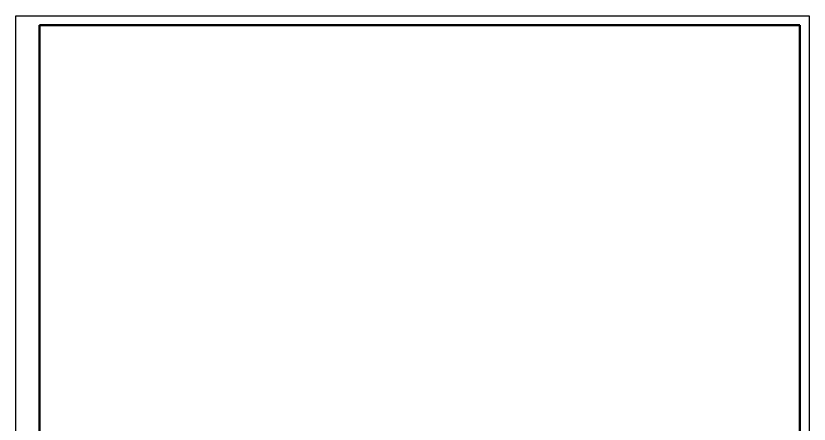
# Model space of a CAD drawing. Header units: millimetres. Extents: x 1317 to 2158, y 637 to 1826.
# Drawn here: x 1317 to 2158, y 1392 to 1826 of the extents above; entities that cross this region are included whole.
import ezdxf

# ---------------------------------------------------------------- set-up
doc = ezdxf.new("R2010")
doc.units = ezdxf.units.MM
doc.header["$LTSCALE"] = 0.3
doc.layers.add('粗实线', color=7, linetype='Continuous', lineweight=50)
doc.layers.add('细实线', color=7, linetype='Continuous', lineweight=25)

msp = doc.modelspace()

# ---------------------------------------------------------------- linework, layer by layer
at = {"layer": '粗实线'}
for p, q in [((1342.336, 646.615), (1342.336, 1815.615)), ((1342.336, 1815.615), (2148.336, 1815.615)), ((2148.336, 1815.615), (2148.336, 646.615))]:
    msp.add_line(p, q, dxfattribs=at)
at = {"layer": '细实线'}
for p, q in [((1317.336, 636.615), (1317.336, 1825.615)), ((1317.336, 1825.615), (2158.336, 1825.615)), ((2158.336, 1825.615), (2158.336, 636.615))]:
    msp.add_line(p, q, dxfattribs=at)

doc.saveas('drawing.dxf')
